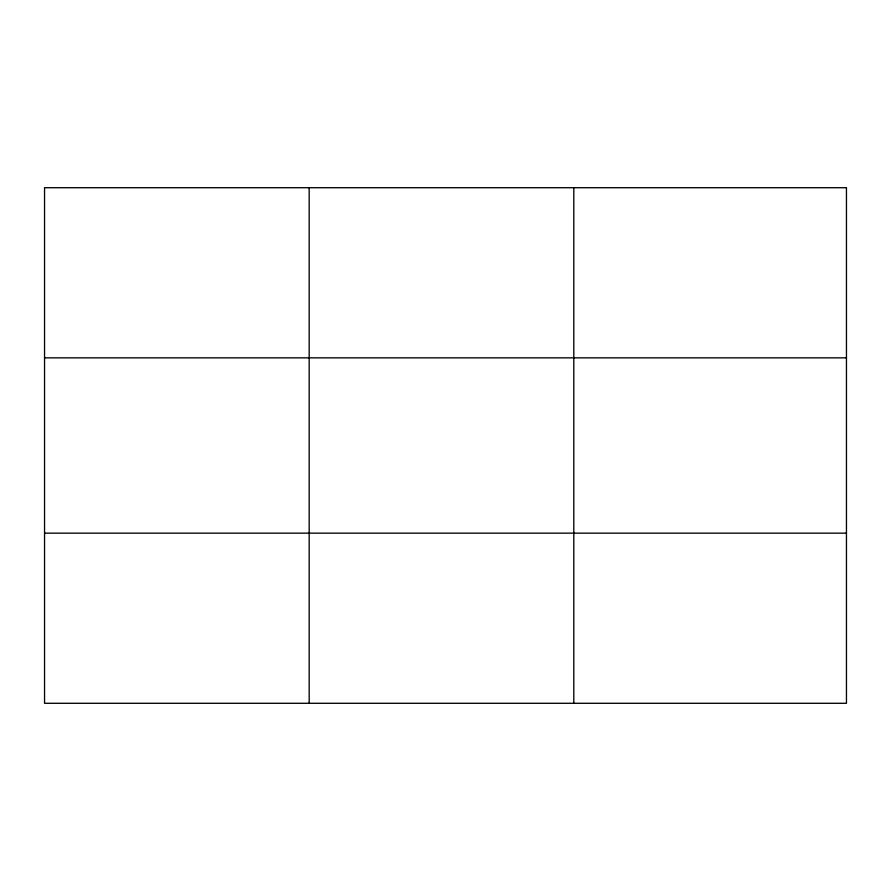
<?xml version="1.0" encoding="UTF-8"?>
<svg xmlns="http://www.w3.org/2000/svg" width="891" height="891" viewBox="0 0 891 891"><rect width="100%" height="100%" fill="white"/><g stroke="black" fill="none" stroke-linecap="round" stroke-linejoin="round"><path stroke-width="1.34" d="M309.177 703.289L309.177 187.711M573.804 703.289L573.804 187.711M44.55 357.848L846.45 357.848M44.55 533.152L846.45 533.152M846.45 187.711L846.45 703.289L44.55 703.289L44.55 187.711L846.45 187.711"/></g></svg>
